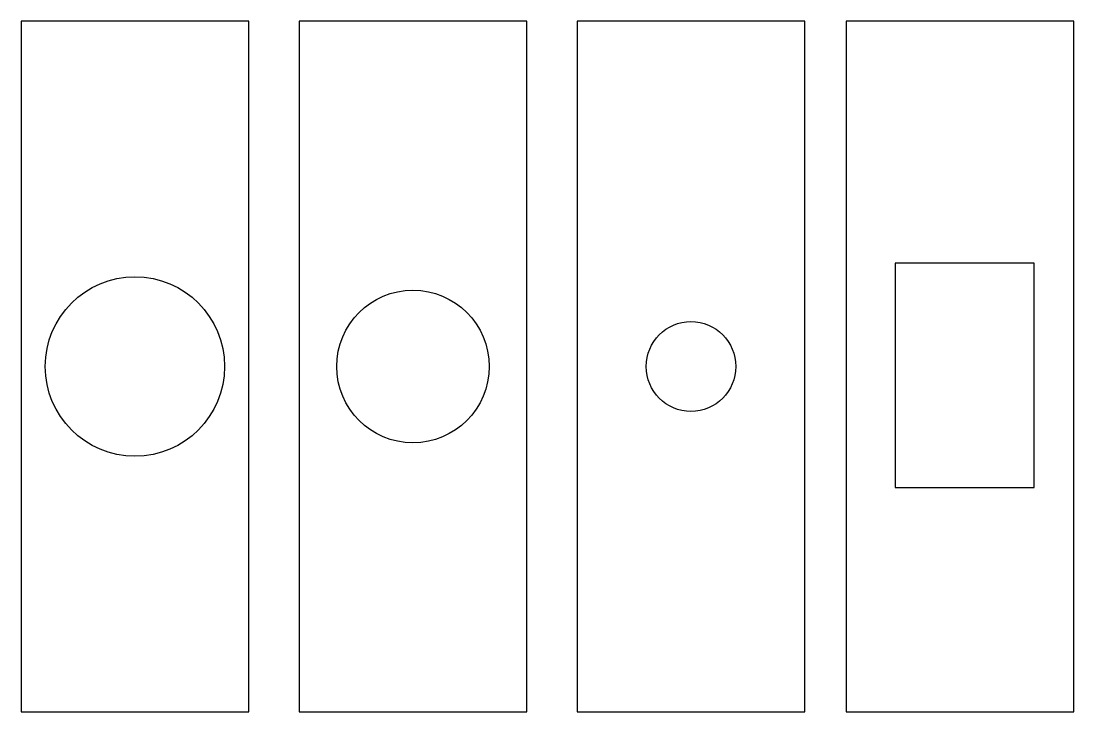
# Model space of a CAD drawing. Extents: x -56700 to 60700, y -37500 to 39500.
import ezdxf

# ---------------------------------------------------------------- set-up
doc = ezdxf.new("R2010")
doc.units = 0
doc.layers.add('Layer_1', color=2, linetype='CONTINUOUS')
doc.layers.add('Layer_2', color=3, linetype='CONTINUOUS')

msp = doc.modelspace()

# ---------------------------------------------------------------- linework, layer by layer
at = {"layer": 'Layer_1', "linetype": 'CONTINUOUS'}
for points in [[(-56700, -37500), (-31300, -37500), (-31300, 39500), (-56700, 39500), (-56700, -37500)], [(-25700, -37500), (-300, -37500), (-300, 39500), (-25700, 39500), (-25700, -37500)], [(5300, -37500), (30700, -37500), (30700, 39500), (5300, 39500), (5300, -37500)], [(35300, -37500), (60700, -37500), (60700, 39500), (35300, 39500), (35300, -37500)]]:
    msp.add_lwpolyline(points, close=True, dxfattribs=at)
at = {"layer": 'Layer_2', "linetype": 'CONTINUOUS'}
msp.add_lwpolyline([(40750, -12500), (56250, -12500), (56250, 12500), (40750, 12500), (40750, -12500)], close=True, dxfattribs=at)
for centre, radius in [((-44000, 1000), 10000), ((-13000, 1000), 8500), ((18000, 1000), 5000)]:
    msp.add_circle(centre, radius, dxfattribs=at)

doc.saveas('drawing.dxf')
